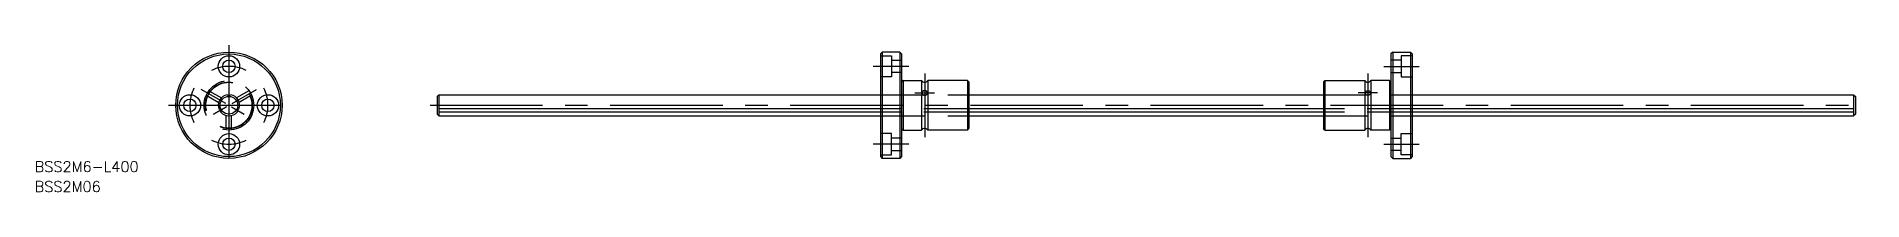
# Model space of a CAD drawing. Extents: x -54 to 461, y -24 to 17.
import ezdxf

# ---------------------------------------------------------------- set-up
doc = ezdxf.new("R2010")
doc.units = 0
doc.linetypes.add('CENTER', pattern=[50.8, 31.75, -6.35, 6.35, -6.35])
doc.linetypes.add('DASHED', pattern=[19.05, 12.7, -6.35])
doc.layers.get('0').update_dxf_attribs({"linetype": 'CONTINUOUS'})
doc.layers.add('CENTER', color=1, linetype='CENTER')
doc.styles.get("Standard").update_dxf_attribs({"font": 'txt.shx', "height": 3, "bigfont": 'bigfont.shx'})

msp = doc.modelspace()

# ---------------------------------------------------------------- linework, layer by layer
at = {"color": 7, "linetype": 'CONTINUOUS'}
for p, q in [((184.23, 15), (183.73, 14.5)), ((183.73, 14.5), (183.73, -14.5)), ((184.23, 15), (184.23, -15)), ((189.23, 15), (184.23, 15)), ((189.23, 15), (189.23, -15)), ((189.23, 15), (189.73, 14.5)), ((189.73, 14.5), (189.73, -14.5)), ((328.23, 15), (327.73, 14.5)), ((327.73, 14.5), (327.73, -14.5)), ((328.23, 15), (328.23, -15)), ((328.23, 15), (333.23, 15)), ((333.23, 15), (333.23, -15)), ((333.23, 15), (333.73, 14.5)), ((333.73, 14.5), (333.73, -14.5)), ((190.13, 7), (189.73, 6.6)), ((190.13, 7), (190.13, -7)), ((190.13, 7), (195.38, 7)), ((195.38, 7), (195.38, -7)), ((197.08, 7), (197.08, -7)), ((208.33, 7), (197.08, 7)), ((208.33, 7), (208.33, -7)), ((208.33, 7), (208.73, 6.6)), ((208.73, 6.6), (208.73, -6.6)), ((309.13, 7), (308.73, 6.6)), ((308.73, 6.6), (308.73, -6.6)), ((309.13, 7), (309.13, -7)), ((309.13, 7), (320.38, 7)), ((320.38, 7), (320.38, -7)), ((322.08, 7), (322.08, -7)), ((327.33, 7), (322.08, 7)), ((327.33, 7), (327.33, -7)), ((327.33, 7), (327.73, 6.6)), ((59.23, 3), (58.73, 2.5)), ((58.73, 2.5), (58.73, -2.5)), ((59.23, 3), (183.73, 3)), ((59.23, 3), (59.23, -3)), ((208.73, 3), (308.73, 3)), ((333.73, 3), (458.23, 3)), ((458.23, 3), (458.73, 2.5)), ((458.23, 3), (458.23, -3)), ((458.73, 2.5), (458.73, -2.5)), ((58.73, -2.5), (59.23, -3)), ((183.73, -1.02), (59.23, -1.02)), ((183.73, -1.94), (59.23, -1.94)), ((59.23, -3), (183.73, -3)), ((308.73, -1.02), (208.73, -1.02)), ((308.73, -1.94), (208.73, -1.94)), ((208.73, -3), (308.73, -3)), ((458.23, -1.02), (333.73, -1.02)), ((458.23, -1.94), (333.73, -1.94)), ((333.73, -3), (458.23, -3)), ((458.73, -2.5), (458.23, -3)), ((190.13, -7), (189.73, -6.6)), ((190.13, -7), (195.38, -7)), ((208.33, -7), (197.08, -7)), ((208.33, -7), (208.73, -6.6)), ((309.13, -7), (308.73, -6.6)), ((309.13, -7), (320.38, -7)), ((327.33, -7), (322.08, -7)), ((327.33, -7), (327.73, -6.6)), ((183.73, -14.5), (184.23, -15)), ((189.23, -15), (184.23, -15)), ((189.73, -14.5), (189.23, -15)), ((327.73, -14.5), (328.23, -15)), ((328.23, -15), (333.23, -15)), ((333.73, -14.5), (333.23, -15))]:
    msp.add_line(p, q, dxfattribs=at)
at = {"color": 3, "linetype": 'DASHED'}
for p, q in [((183.73, 14), (186.83, 14)), ((186.83, 14), (186.83, 8)), ((186.83, 12.75), (189.73, 12.75)), ((330.63, 12.75), (327.73, 12.75)), ((330.63, 14), (330.63, 8)), ((333.73, 14), (330.63, 14)), ((186.83, 8), (183.73, 8)), ((189.73, 9.25), (186.83, 9.25)), ((327.73, 9.25), (330.63, 9.25)), ((330.63, 8), (333.73, 8)), ((-6.4, 2.83), (-2.89, 0.8)), ((-5.65, 4.13), (-2.14, 2.1)), ((5.65, 4.13), (2.14, 2.1)), ((6.4, 2.83), (2.89, 0.8)), ((183.73, 3), (208.73, 3)), ((308.73, 3), (333.73, 3)), ((-0.75, -6.96), (-0.75, -2.9)), ((0.75, -6.96), (0.75, -2.9)), ((208.73, -1.02), (183.73, -1.02)), ((208.73, -1.94), (183.73, -1.94)), ((183.73, -3), (208.73, -3)), ((333.73, -1.02), (308.73, -1.02)), ((333.73, -1.94), (308.73, -1.94)), ((308.73, -3), (333.73, -3)), ((186.83, -8), (183.73, -8)), ((186.83, -14), (186.83, -8)), ((189.73, -9.25), (186.83, -9.25)), ((327.73, -9.25), (330.63, -9.25)), ((330.63, -14), (330.63, -8)), ((330.63, -8), (333.73, -8)), ((183.73, -14), (186.83, -14)), ((186.83, -12.75), (189.73, -12.75)), ((330.63, -12.75), (327.73, -12.75)), ((333.73, -14), (330.63, -14))]:
    msp.add_line(p, q, dxfattribs=at)
at = {"color": 7, "linetype": 'CONTINUOUS'}
for points in [[(195.48, 3.48, 0), (195.48, 3.45, 0), (195.48, 3.42, 0), (195.49, 3.38, 0), (195.5, 3.35, 0), (195.5, 3.32, 0), (195.51, 3.29, 0), (195.53, 3.26, 0), (195.54, 3.23, 0), (195.55, 3.2, 0), (195.57, 3.17, 0), (195.59, 3.15, 0), (195.61, 3.12, 0), (195.63, 3.09, 0), (195.65, 3.07, 0), (195.68, 3.04, 0), (195.7, 3.02, 0), (195.73, 3, 0), (195.75, 2.98, 0), (195.78, 2.96, 0), (195.81, 2.94, 0), (195.84, 2.92, 0), (195.88, 2.91, 0), (195.91, 2.89, 0), (195.94, 2.88, 0), (195.98, 2.87, 0), (196.01, 2.86, 0), (196.05, 2.85, 0), (196.08, 2.84, 0), (196.12, 2.84, 0), (196.16, 2.83, 0), (196.19, 2.83, 0), (196.23, 2.83, 0), (196.27, 2.83, 0), (196.3, 2.83, 0), (196.34, 2.84, 0), (196.38, 2.84, 0), (196.41, 2.85, 0), (196.45, 2.86, 0), (196.48, 2.87, 0), (196.52, 2.88, 0), (196.55, 2.89, 0), (196.58, 2.91, 0), (196.62, 2.92, 0), (196.65, 2.94, 0), (196.68, 2.96, 0), (196.71, 2.98, 0), (196.73, 3, 0), (196.76, 3.02, 0), (196.79, 3.04, 0), (196.81, 3.07, 0), (196.83, 3.09, 0), (196.85, 3.12, 0), (196.87, 3.15, 0), (196.89, 3.17, 0), (196.91, 3.2, 0), (196.92, 3.23, 0), (196.94, 3.26, 0), (196.95, 3.29, 0), (196.96, 3.32, 0), (196.97, 3.35, 0), (196.97, 3.38, 0), (196.98, 3.42, 0), (196.98, 3.45, 0), (196.98, 3.48, 0), (196.98, 3.51, 0), (196.98, 3.54, 0), (196.97, 3.58, 0), (196.97, 3.61, 0), (196.96, 3.64, 0), (196.95, 3.67, 0), (196.94, 3.7, 0), (196.92, 3.73, 0), (196.91, 3.76, 0), (196.89, 3.79, 0), (196.87, 3.81, 0), (196.85, 3.84, 0), (196.83, 3.87, 0), (196.81, 3.89, 0), (196.79, 3.92, 0), (196.76, 3.94, 0), (196.73, 3.96, 0), (196.71, 3.98, 0), (196.68, 4, 0), (196.65, 4.02, 0), (196.62, 4.04, 0), (196.58, 4.05, 0), (196.55, 4.07, 0), (196.52, 4.08, 0), (196.48, 4.09, 0), (196.45, 4.1, 0), (196.41, 4.11, 0), (196.38, 4.12, 0), (196.34, 4.12, 0), (196.3, 4.13, 0), (196.27, 4.13, 0), (196.23, 4.13, 0), (196.19, 4.13, 0), (196.16, 4.13, 0), (196.12, 4.12, 0), (196.08, 4.12, 0), (196.05, 4.11, 0), (196.01, 4.1, 0), (195.98, 4.09, 0), (195.94, 4.08, 0), (195.91, 4.07, 0), (195.88, 4.05, 0), (195.84, 4.04, 0), (195.81, 4.02, 0), (195.78, 4, 0), (195.75, 3.98, 0), (195.73, 3.96, 0), (195.7, 3.94, 0), (195.68, 3.92, 0), (195.65, 3.89, 0), (195.63, 3.87, 0), (195.61, 3.84, 0), (195.59, 3.81, 0), (195.57, 3.79, 0), (195.55, 3.76, 0), (195.54, 3.73, 0), (195.53, 3.7, 0), (195.51, 3.67, 0), (195.5, 3.64, 0), (195.5, 3.61, 0), (195.49, 3.58, 0), (195.48, 3.54, 0), (195.48, 3.51, 0), (195.48, 3.48, 0)], [(321.98, 3.48, 0), (321.98, 3.45, 0), (321.98, 3.42, 0), (321.97, 3.38, 0), (321.97, 3.35, 0), (321.96, 3.32, 0), (321.95, 3.29, 0), (321.94, 3.26, 0), (321.92, 3.23, 0), (321.91, 3.2, 0), (321.89, 3.17, 0), (321.87, 3.15, 0), (321.85, 3.12, 0), (321.83, 3.09, 0), (321.81, 3.07, 0), (321.79, 3.04, 0), (321.76, 3.02, 0), (321.73, 3, 0), (321.71, 2.98, 0), (321.68, 2.96, 0), (321.65, 2.94, 0), (321.62, 2.92, 0), (321.58, 2.91, 0), (321.55, 2.89, 0), (321.52, 2.88, 0), (321.48, 2.87, 0), (321.45, 2.86, 0), (321.41, 2.85, 0), (321.38, 2.84, 0), (321.34, 2.84, 0), (321.3, 2.83, 0), (321.27, 2.83, 0), (321.23, 2.83, 0), (321.19, 2.83, 0), (321.16, 2.83, 0), (321.12, 2.84, 0), (321.08, 2.84, 0), (321.05, 2.85, 0), (321.01, 2.86, 0), (320.98, 2.87, 0), (320.94, 2.88, 0), (320.91, 2.89, 0), (320.88, 2.91, 0), (320.85, 2.92, 0), (320.81, 2.94, 0), (320.78, 2.96, 0), (320.75, 2.98, 0), (320.73, 3, 0), (320.7, 3.02, 0), (320.68, 3.04, 0), (320.65, 3.07, 0), (320.63, 3.09, 0), (320.61, 3.12, 0), (320.59, 3.15, 0), (320.57, 3.17, 0), (320.55, 3.2, 0), (320.54, 3.23, 0), (320.52, 3.26, 0), (320.51, 3.29, 0), (320.5, 3.32, 0), (320.5, 3.35, 0), (320.49, 3.38, 0), (320.48, 3.42, 0), (320.48, 3.45, 0), (320.48, 3.48, 0), (320.48, 3.51, 0), (320.48, 3.54, 0), (320.49, 3.58, 0), (320.5, 3.61, 0), (320.5, 3.64, 0), (320.51, 3.67, 0), (320.52, 3.7, 0), (320.54, 3.73, 0), (320.55, 3.76, 0), (320.57, 3.79, 0), (320.59, 3.81, 0), (320.61, 3.84, 0), (320.63, 3.87, 0), (320.65, 3.89, 0), (320.68, 3.92, 0), (320.7, 3.94, 0), (320.73, 3.96, 0), (320.75, 3.98, 0), (320.78, 4, 0), (320.81, 4.02, 0), (320.85, 4.04, 0), (320.88, 4.05, 0), (320.91, 4.07, 0), (320.94, 4.08, 0), (320.98, 4.09, 0), (321.01, 4.1, 0), (321.05, 4.11, 0), (321.08, 4.12, 0), (321.12, 4.12, 0), (321.16, 4.13, 0), (321.19, 4.13, 0), (321.23, 4.13, 0), (321.27, 4.13, 0), (321.3, 4.13, 0), (321.34, 4.12, 0), (321.38, 4.12, 0), (321.41, 4.11, 0), (321.45, 4.1, 0), (321.48, 4.09, 0), (321.52, 4.08, 0), (321.55, 4.07, 0), (321.58, 4.05, 0), (321.62, 4.04, 0), (321.65, 4.02, 0), (321.68, 4, 0), (321.71, 3.98, 0), (321.73, 3.96, 0), (321.76, 3.94, 0), (321.79, 3.92, 0), (321.81, 3.89, 0), (321.83, 3.87, 0), (321.85, 3.84, 0), (321.87, 3.81, 0), (321.89, 3.79, 0), (321.91, 3.76, 0), (321.92, 3.73, 0), (321.94, 3.7, 0), (321.95, 3.67, 0), (321.96, 3.64, 0), (321.97, 3.61, 0), (321.97, 3.58, 0), (321.98, 3.54, 0), (321.98, 3.51, 0), (321.98, 3.48, 0)]]:
    msp.add_polyline3d(points, dxfattribs=at)
for centre, radius in [((0, 0), 15), ((0, 0), 14.5), ((0, 11), 3), ((0, 11), 1.75), ((-11, 0), 3), ((-11, 0), 1.75), ((0, 0), 2.5), ((11, 0), 3), ((11, 0), 1.75), ((0, -11), 3), ((0, -11), 1.75)]:
    msp.add_circle(centre, radius, dxfattribs=at)
at = {"color": 3, "linetype": 'DASHED'}
for radius in [7, 6.6, 6.5]:
    msp.add_circle((0, 0), radius, dxfattribs=at)
at = {"color": 7, "linetype": 'CONTINUOUS'}
for centre, radius, start, end in [((196.23, 7.47), 0.971, 208.94, 331.06), ((321.23, 7.47), 0.971, 208.94, 331.06), ((0, 0), 3, 100.1952, 199.8048), ((0, 3.8), 1, 237.9266, 302.0734), ((0, 0), 3, 340.1952, 79.8048), ((-3.29, -1.9), 1, 357.9266, 62.0734), ((0, 0), 3, 220.1952, 319.8048), ((3.29, -1.9), 1, 117.9266, 182.0734), ((196.23, -7.47), 0.971, 28.94, 151.06), ((321.23, -7.47), 0.971, 28.94, 151.06)]:
    msp.add_arc(centre, radius, start, end, dxfattribs=at)
at = {"layer": 'CENTER', "color": 1, "linetype": 'CENTER'}
for p, q in [((0, 17), (0, -17)), ((191.73, 11), (181.73, 11)), ((325.73, 11), (335.73, 11)), ((196.23, 9), (196.23, -9)), ((321.23, 9), (321.23, -9)), ((-17, 0), (17, 0)), ((-0.87, 0.5), (-7.79, 4.5)), ((0.87, 0.5), (7.79, 4.5)), ((56.73, 0), (460.73, 0)), ((193.48, 3.5), (198.98, 3.5)), ((323.98, 3.5), (318.48, 3.5)), ((-0.69, -0.4), (-4.33, -2.5)), ((-4.33, -2.5), (-0.69, -0.4)), ((0.69, -0.4), (4.33, -2.5)), ((191.73, -11), (181.73, -11)), ((325.73, -11), (335.73, -11))]:
    msp.add_line(p, q, dxfattribs=at)
for start, end in [(63.7269, 116.2731), (153.7269, 206.2731), (333.7269, 26.2731), (243.7269, 296.2731)]:
    msp.add_arc((0, 0), 11, start, end, dxfattribs=at)

# ---------------------------------------------------------------- texts
at = {"color": 7, "linetype": 'CONTINUOUS'}
for s, p in [('BSS2M6-L400', (-54.78, -18.84)), ('BSS2M06', (-54.78, -24.46))]:
    msp.add_text(s, height=3, dxfattribs=at).set_placement(p)

doc.saveas('drawing.dxf')
